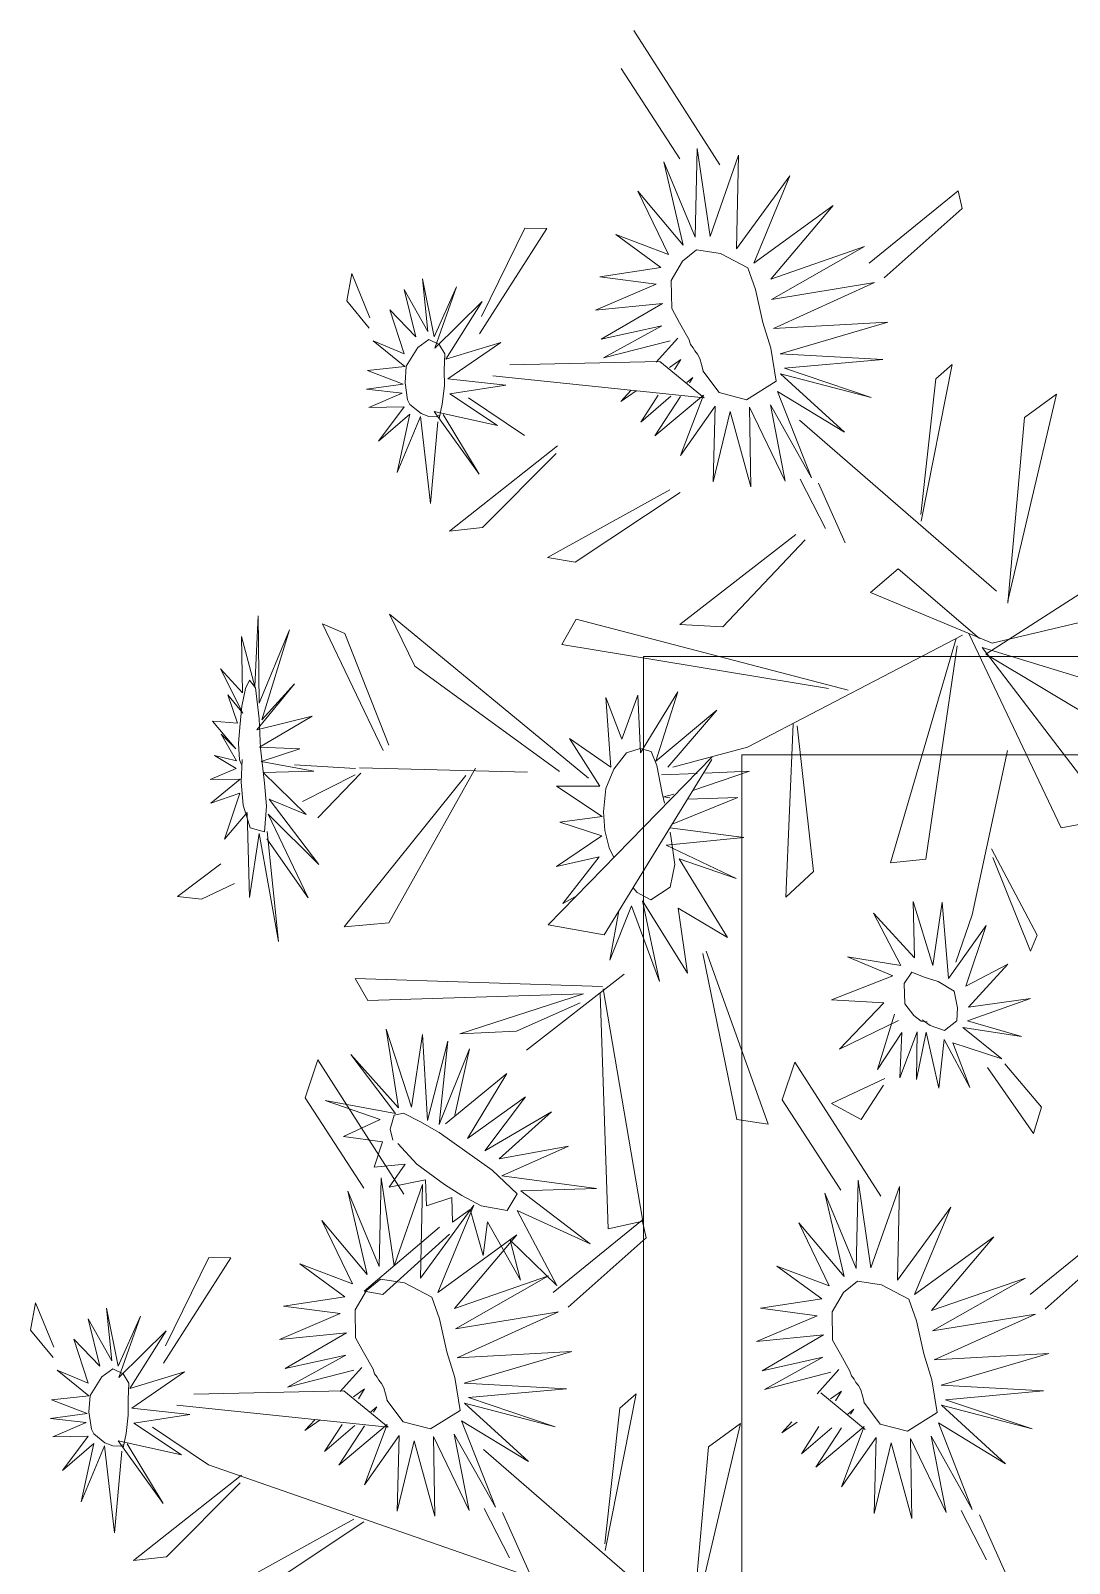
# Model space of a CAD drawing. Header units: inches. Extents: x -422522 to 22891, y -2973 to 414515.
# Drawn here: x 19900.56 to 19929.81, y 4545.96 to 4589.14 of the extents above; entities that cross this region are included whole.
import ezdxf

# ---------------------------------------------------------------- set-up
doc = ezdxf.new("R2010")
doc.units = ezdxf.units.IN
doc.header["$MEASUREMENT"] = 0
doc.layers.add('ARREDAMENTO', color=8, linetype='Continuous', lineweight=13)

msp = doc.modelspace()

# ---------------------------------------------------------------- linework, layer by layer
at = {"layer": 'ARREDAMENTO', "linetype": 'Continuous'}
for p, q in [((19919.97161, 4585.36108, -27.27667), (19917.54483, 4589.14082, -27.27667)), ((19917.19232, 4588.07597, -27.27667), (19918.84574, 4585.52968, -27.27667)), ((19919.33387, 4585.81687, -27.27667), (19919.27598, 4583.3265, -27.27667)), ((19919.69286, 4583.34531, -27.27667), (19919.33387, 4585.81687, -27.27667)), ((19918.3919, 4585.44736, -27.27667), (19918.93394, 4583.09786, -27.27667)), ((19919.27598, 4583.3265, -27.27667), (19918.3919, 4585.44736, -27.27667)), ((19920.49404, 4585.63739, -27.27667), (19919.69286, 4583.34531, -27.27667)), ((19920.43985, 4582.99232, -27.27667), (19920.49404, 4585.63739, -27.27667)), ((19921.93703, 4585.04872, -27.27667), (19920.43985, 4582.99232, -27.27667)), ((19920.92271, 4582.59188, -27.27667), (19921.93703, 4585.04872, -27.27667)), ((19917.66159, 4584.61596, -27.27667), (19918.51913, 4582.8366, -27.27667)), ((19918.93394, 4583.09786, -27.27667), (19917.66159, 4584.61596, -27.27667)), ((19926.68031, 4584.62846, -27.27667), (19924.17782, 4582.58836, -27.27667)), ((19926.79411, 4584.13197, -27.27667), (19926.68031, 4584.62846, -27.27667)), ((19923.15649, 4584.2136, -27.27667), (19920.92271, 4582.59188, -27.27667)), ((19921.40093, 4582.14387, -27.27667), (19923.15649, 4584.2136, -27.27667)), ((19924.5947, 4582.17608, -27.27667), (19926.79411, 4584.13197, -27.27667)), ((19915.09884, 4583.56833, -27.27667), (19913.19565, 4580.59791, -27.27667)), ((19913.25805, 4581.08782, -27.27667), (19914.47867, 4583.58082, -27.27667)), ((19914.47867, 4583.58082, -27.27667), (19915.09884, 4583.56833, -27.27667)), ((19917.03667, 4583.39529, -27.27667), (19918.30495, 4582.46966, -27.27667)), ((19918.51913, 4582.8366, -27.27667), (19917.03667, 4583.39529, -27.27667)), ((19924.04113, 4583.05614, -27.27667), (19921.40093, 4582.14387, -27.27667)), ((19921.42068, 4581.56614, -27.27667), (19924.04113, 4583.05614, -27.27667)), ((19909.4588, 4581.52739, -27.27667), (19909.59966, 4582.29958, -27.27667)), ((19909.59966, 4582.29958, -27.27667), (19910.11477, 4581.05281, -27.27667)), ((19918.30495, 4582.46966, -27.27667), (19916.58486, 4582.20816, -27.27667)), ((19911.59835, 4582.14544, -27.27667), (19911.92264, 4580.51728, -27.27667)), ((19911.74432, 4580.66279, -27.27667), (19911.59835, 4582.14544, -27.27667)), ((19911.92264, 4580.51728, -27.27667), (19912.55554, 4581.92585, -27.27667)), ((19912.55554, 4581.92585, -27.27667), (19911.94143, 4580.1951, -27.27667)), ((19918.17448, 4581.99468, -27.27667), (19916.46531, 4581.2693, -27.27667)), ((19916.58486, 4582.20816, -27.27667), (19918.17448, 4581.99468, -27.27667)), ((19924.32908, 4582.04094, -27.27667), (19921.42068, 4581.56614, -27.27667)), ((19921.47577, 4580.74841, -27.27667), (19924.32908, 4582.04094, -27.27667)), ((19910.09599, 4580.75496, -27.27667), (19909.4588, 4581.52739, -27.27667)), ((19911.07701, 4581.851, -27.27667), (19911.74432, 4580.66279, -27.27667)), ((19911.40965, 4580.51237, -27.27667), (19911.07701, 4581.851, -27.27667)), ((19911.94143, 4580.1951, -27.27667), (19913.27401, 4581.51343, -27.27667)), ((19913.27401, 4581.51343, -27.27667), (19912.24994, 4579.88534, -27.27667)), ((19916.46531, 4581.2693, -27.27667), (19918.35843, 4581.45656, -27.27667)), ((19918.35843, 4581.45656, -27.27667), (19916.62953, 4580.44665, -27.27667)), ((19911.0819, 4580.03376, -27.27667), (19910.6766, 4581.27218, -27.27667)), ((19910.6766, 4581.27218, -27.27667), (19911.40965, 4580.51237, -27.27667)), ((19916.62953, 4580.44665, -27.27667), (19918.3319, 4580.82789, -27.27667)), ((19918.3319, 4580.82789, -27.27667), (19916.69553, 4579.91958, -27.27667)), ((19924.69965, 4580.93118, -27.27667), (19921.47577, 4580.74841, -27.27667)), ((19921.66489, 4580.03551, -27.27667), (19924.69965, 4580.93118, -27.27667)), ((19910.20587, 4580.40407, -27.27667), (19911.0819, 4580.03376, -27.27667)), ((19911.09725, 4579.67642, -27.27667), (19910.20587, 4580.40407, -27.27667)), ((19911.13337, 4579.68923, -27.27667), (19911.46345, 4580.21779, -27.27667)), ((19911.46345, 4580.21779, -27.27667), (19911.77389, 4580.44106, -27.27667)), ((19911.77389, 4580.44106, -27.27667), (19912.06323, 4580.29911, -27.27667)), ((19912.06323, 4580.29911, -27.27667), (19912.21957, 4580.03736, -27.27667)), ((19912.24994, 4579.88534, -27.27667), (19913.79652, 4580.35888, -27.27667)), ((19913.79652, 4580.35888, -27.27667), (19912.31142, 4579.33239, -27.27667)), ((19916.69553, 4579.91958, -27.27667), (19918.56584, 4580.40147, -27.27667)), ((19918.17309, 4579.79795, -27.27667), (19918.78574, 4580.47913, -27.27667)), ((19912.21957, 4580.03736, -27.27667), (19912.20609, 4579.57326, -27.27667)), ((19914.05796, 4579.72841, -27.27667), (19918.27624, 4579.81985, -27.27667)), ((19918.27624, 4579.81985, -27.27667), (19919.52734, 4578.79188, -27.27667)), ((19918.55441, 4579.6547, -27.27667), (19918.86626, 4579.87234, -27.27667)), ((19918.69026, 4579.59671, -27.27667), (19918.86626, 4579.87234, -27.27667)), ((19924.5556, 4579.87579, -27.27667), (19921.66489, 4580.03551, -27.27667)), ((19921.78865, 4579.62746, -27.27667), (19924.5556, 4579.87579, -27.27667)), ((19926.51632, 4579.73149, -27.27667), (19925.63707, 4575.31799, -27.27667)), ((19926.05364, 4579.33184, -27.27667), (19926.51632, 4579.73149, -27.27667)), ((19910.04789, 4579.57009, -27.27667), (19911.09725, 4579.67642, -27.27667)), ((19911.04918, 4579.17975, -27.27667), (19910.04789, 4579.57009, -27.27667)), ((19911.10143, 4579.22356, -27.27667), (19911.13337, 4579.68923, -27.27667)), ((19912.20609, 4579.57326, -27.27667), (19912.20955, 4579.1303, -27.27667)), ((19912.31142, 4579.33239, -27.27667), (19913.9459, 4579.15046, -27.27667)), ((19919.52734, 4578.79188, -27.27667), (19913.57194, 4579.41451, -27.27667)), ((19919.04207, 4579.22526, -27.27667), (19919.20671, 4579.36656, -27.27667)), ((19919.11291, 4579.22283, -27.27667), (19919.20671, 4579.36656, -27.27667)), ((19921.67526, 4579.47049, -27.27667), (19924.22852, 4578.80629, -27.27667)), ((19923.48468, 4577.82558, -27.27667), (19921.67526, 4579.47049, -27.27667)), ((19924.22852, 4578.80629, -27.27667), (19921.78865, 4579.62746, -27.27667)), ((19925.63034, 4575.51286, -27.27667), (19926.05364, 4579.33184, -27.27667)), ((19910.02098, 4579.04017, -27.27667), (19911.04918, 4579.17975, -27.27667)), ((19911.01958, 4578.92345, -27.27667), (19910.02098, 4579.04017, -27.27667)), ((19910.08551, 4578.52731, -27.27667), (19911.01958, 4578.92345, -27.27667)), ((19911.1702, 4578.73595, -27.27667), (19911.10143, 4579.22356, -27.27667)), ((19912.20955, 4579.1303, -27.27667), (19912.15038, 4578.61776, -27.27667)), ((19913.9459, 4579.15046, -27.27667), (19912.36286, 4578.90812, -27.27667)), ((19912.36286, 4578.90812, -27.27667), (19913.70607, 4578.01642, -27.27667)), ((19917.46055, 4579.00564, -27.27667), (19917.18356, 4578.69758, -27.27667)), ((19917.61403, 4578.99818, -27.27667), (19917.18356, 4578.69758, -27.27667)), ((19918.22797, 4578.87243, -27.27667), (19917.7397, 4578.10749, -27.27667)), ((19918.59197, 4578.839, -27.27667), (19917.7397, 4578.10749, -27.27667)), ((19918.13735, 4577.7274, -27.27667), (19919.50453, 4578.87091, -27.27667)), ((19918.85957, 4578.83446, -27.27667), (19918.13735, 4577.7274, -27.27667)), ((19919.50453, 4578.87091, -27.27667), (19918.85833, 4577.17029, -27.27667)), ((19921.59624, 4578.97924, -27.27667), (19923.48468, 4577.82558, -27.27667)), ((19922.54689, 4576.54019, -27.27667), (19921.59624, 4578.97924, -27.27667)), ((19929.45061, 4578.90142, -27.27667), (19928.0785, 4573.07543, -27.27667)), ((19928.54821, 4578.23862, -27.27667), (19929.45061, 4578.90142, -27.27667)), ((19911.07991, 4578.54468, -27.27667), (19910.08551, 4578.52731, -27.27667)), ((19910.35752, 4577.5724, -27.27667), (19911.07991, 4578.54468, -27.27667)), ((19911.24205, 4578.60711, -27.27667), (19911.1702, 4578.73595, -27.27667)), ((19911.55247, 4578.35231, -27.27667), (19911.24205, 4578.60711, -27.27667)), ((19911.91903, 4578.41059, -27.27667), (19913.19421, 4576.64218, -27.27667)), ((19913.70607, 4578.01642, -27.27667), (19911.91903, 4578.41059, -27.27667)), ((19912.15038, 4578.61776, -27.27667), (19912.0643, 4578.21275, -27.27667)), ((19914.47162, 4577.73943, -27.27667), (19912.89204, 4578.79581, -27.27667)), ((19918.85833, 4577.17029, -27.27667), (19919.83821, 4578.56, -27.27667)), ((19919.83821, 4578.56, -27.27667), (19919.77784, 4576.42648, -27.27667)), ((19919.77784, 4576.42648, -27.27667), (19920.25974, 4578.4108, -27.27667)), ((19920.25974, 4578.4108, -27.27667), (19920.8429, 4576.28675, -27.27667)), ((19920.80245, 4578.5337, -27.27667), (19921.80927, 4576.44928, -27.27667)), ((19920.8429, 4576.28675, -27.27667), (19920.80245, 4578.5337, -27.27667)), ((19921.39143, 4578.59959, -27.27667), (19922.54689, 4576.54019, -27.27667)), ((19921.80927, 4576.44928, -27.27667), (19921.39143, 4578.59959, -27.27667)), ((19911.2382, 4578.33789, -27.27667), (19910.35752, 4577.5724, -27.27667)), ((19910.88345, 4576.69199, -27.27667), (19911.2382, 4578.33789, -27.27667)), ((19911.53441, 4578.26621, -27.27667), (19910.88345, 4576.69199, -27.27667)), ((19911.82323, 4575.81877, -27.27667), (19911.53441, 4578.26621, -27.27667)), ((19911.76882, 4578.27443, -27.27667), (19911.55247, 4578.35231, -27.27667)), ((19911.9863, 4578.26142, -27.27667), (19911.76882, 4578.27443, -27.27667)), ((19912.02815, 4578.12025, -27.27667), (19911.82323, 4575.81877, -27.27667)), ((19912.09313, 4578.31956, -27.27667), (19911.9863, 4578.26142, -27.27667)), ((19913.19421, 4576.64218, -27.27667), (19912.17304, 4578.32576, -27.27667)), ((19922.21168, 4578.16472, -27.27667), (19927.76405, 4573.35415, -27.27667)), ((19928.0837, 4573.00847, -27.27667), (19928.54821, 4578.23862, -27.27667)), ((19915.39843, 4577.4408, -27.27667), (19912.35483, 4575.04217, -27.27667)), ((19913.28424, 4575.14124, -27.27667), (19915.35632, 4577.22871, -27.27667)), ((19922.94189, 4575.11563, -27.27667), (19922.23133, 4576.50899, -27.27667)), ((19923.50063, 4574.70764, -27.27667), (19922.7511, 4576.38765, -27.27667)), ((19918.5651, 4576.20434, -27.27667), (19915.11502, 4574.29964, -27.27667)), ((19915.89525, 4574.16487, -27.27667), (19918.84729, 4576.12522, -27.27667)), ((19912.35483, 4575.04217, -27.27667), (19913.28424, 4575.14124, -27.27667)), ((19927.45832, 4571.57885, -27.27667), (19932.71849, 4574.9579, -27.27667)), ((19922.11013, 4574.94338, -27.27667), (19918.84302, 4572.40607, -27.27667)), ((19920.05257, 4572.34501, -27.27667), (19922.37265, 4574.79533, -27.27667)), ((19915.11502, 4574.29964, -27.27667), (19915.89525, 4574.16487, -27.27667)), ((19924.21161, 4573.30765, -27.27667), (19924.99607, 4573.98154, -27.27667)), ((19924.99607, 4573.98154, -27.27667), (19927.28211, 4572.0166, -27.27667)), ((19927.63563, 4571.88232, -27.27667), (19924.21161, 4573.30765, -27.27667)), ((19932.14658, 4572.9464, -27.27667), (19927.63563, 4571.88232, -27.27667)), ((19906.86721, 4570.66376, -27.27667), (19906.96603, 4572.65826, -27.27667)), ((19906.96603, 4572.65826, -27.27667), (19906.99054, 4570.1903, -27.27667)), ((19908.77527, 4572.43354, -27.27667), (19909.40788, 4572.15254, -27.27667)), ((19910.4832, 4568.86075, -27.27667), (19908.77527, 4572.43354, -27.27667)), ((19910.66383, 4572.70455, -27.27667), (19916.2659, 4568.0777, -27.27667)), ((19911.38243, 4571.23689, -27.27667), (19910.66383, 4572.70455, -27.27667)), ((19915.51408, 4571.85144, -27.27667), (19915.91909, 4572.56335, -27.27667)), ((19915.91909, 4572.56335, -27.27667), (19923.57943, 4570.5639, -27.27667)), ((19918.84302, 4572.40607, -27.27667), (19920.05257, 4572.34501, -27.27667)), ((19906.49839, 4572.06931, -27.27667), (19906.86721, 4570.66376, -27.27667)), ((19906.52829, 4570.48805, -27.27667), (19906.49839, 4572.06931, -27.27667)), ((19906.99054, 4570.1903, -27.27667), (19907.84439, 4572.25838, -27.27667)), ((19907.84439, 4572.25838, -27.27667), (19907.06961, 4569.72828, -27.27667)), ((19909.40788, 4572.15254, -27.27667), (19910.64694, 4569.01495, -27.27667)), ((19920.75054, 4568.95662, -27.27667), (19926.806, 4572.11436, -27.27667)), ((19926.62973, 4572.01312, -27.27667), (19924.77683, 4565.69845, -27.27667)), ((19926.97852, 4572.15471, -27.27667), (19929.58721, 4566.67798, -27.27667)), ((19923.03207, 4570.60901, -27.27667), (19915.51408, 4571.85144, -27.27667)), ((19925.77279, 4565.80268, -27.27667), (19926.6537, 4571.81287, -27.27667)), ((19931.02137, 4566.95757, -27.27667), (19927.36063, 4571.75998, -27.27667)), ((19927.36063, 4571.75998, -27.27667), (19932.34812, 4570.24026, -27.27667)), ((19932.18014, 4568.7384, -27.27667), (19927.45832, 4571.57885, -27.27667)), ((19905.90699, 4571.16196, -27.27667), (19906.52829, 4570.48805, -27.27667)), ((19906.53561, 4569.91593, -27.27667), (19905.90699, 4571.16196, -27.27667)), ((19915.45173, 4568.27364, -27.27667), (19911.38243, 4571.23689, -27.27667)), ((19907.98721, 4570.73573, -27.27667), (19906.92479, 4569.44317, -27.27667)), ((19907.06961, 4569.72828, -27.27667), (19907.98721, 4570.73573, -27.27667)), ((19906.11221, 4570.43084, -27.27667), (19906.53561, 4569.91593, -27.27667)), ((19906.38414, 4569.63526, -27.27667), (19906.11221, 4570.43084, -27.27667)), ((19916.7619, 4570.35566, -27.27667), (19917.21178, 4569.18051, -27.27667)), ((19916.89549, 4568.39412, -27.27667), (19916.7619, 4570.35566, -27.27667)), ((19917.21178, 4569.18051, -27.27667), (19917.66017, 4570.41543, -27.27667)), ((19917.66017, 4570.41543, -27.27667), (19917.73659, 4568.79297, -27.27667)), ((19917.73659, 4568.79297, -27.27667), (19918.79059, 4570.51303, -27.27667)), ((19918.79059, 4570.51303, -27.27667), (19918.16921, 4568.55761, -27.27667)), ((19906.92479, 4569.44317, -27.27667), (19908.4909, 4569.82362, -27.27667)), ((19908.4909, 4569.82362, -27.27667), (19906.99969, 4568.95604, -27.27667)), ((19918.16921, 4568.55761, -27.27667), (19919.88216, 4569.99519, -27.27667)), ((19919.88216, 4569.99519, -27.27667), (19918.50347, 4568.39436, -27.27667)), ((19905.68102, 4569.6903, -27.27667), (19906.38414, 4569.63526, -27.27667)), ((19906.33574, 4568.90454, -27.27667), (19905.68102, 4569.6903, -27.27667)), ((19922.03031, 4569.60833, -27.27667), (19921.82323, 4564.72823, -27.27667)), ((19922.60353, 4565.45573, -27.27667), (19922.15146, 4569.55708, -27.27667)), ((19905.92002, 4569.32042, -27.27667), (19906.33574, 4568.90454, -27.27667)), ((19906.35568, 4568.56743, -27.27667), (19905.92002, 4569.32042, -27.27667)), ((19906.99969, 4568.95604, -27.27667), (19908.13546, 4568.90468, -27.27667)), ((19908.13546, 4568.90468, -27.27667), (19907.04998, 4568.54665, -27.27667)), ((19915.73825, 4569.20067, -27.27667), (19916.89549, 4568.39412, -27.27667)), ((19916.58464, 4567.85709, -27.27667), (19915.73825, 4569.20067, -27.27667)), ((19917.34083, 4568.79215, -27.27667), (19917.72082, 4568.91629, -27.27667)), ((19917.72082, 4568.91629, -27.27667), (19918.03057, 4568.83074, -27.27667)), ((19920.75054, 4568.95662, -27.27667), (19918.64419, 4568.38901, -27.27667)), ((19905.73131, 4568.72314, -27.27667), (19906.35568, 4568.56743, -27.27667)), ((19906.34722, 4568.35763, -27.27667), (19905.73131, 4568.72314, -27.27667)), ((19907.04998, 4568.54665, -27.27667), (19908.53654, 4568.27851, -27.27667)), ((19915.13233, 4563.95134, -27.27667), (19919.7532, 4568.68326, -27.27667)), ((19919.74252, 4568.60649, -27.27667), (19916.71343, 4563.66746, -27.27667)), ((19916.98652, 4568.3364, -27.27667), (19917.34083, 4568.79215, -27.27667)), ((19918.03057, 4568.83074, -27.27667), (19918.19684, 4568.4403, -27.27667)), ((19927.07431, 4564.23286, -27.27667), (19928.07104, 4568.85753, -27.27667)), ((19905.61677, 4568.04705, -27.27667), (19906.34722, 4568.35763, -27.27667)), ((19906.45705, 4568.05743, -27.27667), (19905.61677, 4568.04705, -27.27667)), ((19905.63138, 4567.38085, -27.27667), (19906.45705, 4568.05743, -27.27667)), ((19908.53654, 4568.27851, -27.27667), (19907.11106, 4568.23766, -27.27667)), ((19907.11106, 4568.23766, -27.27667), (19908.31596, 4567.05631, -27.27667)), ((19909.71072, 4568.35625, -27.27667), (19907.98753, 4568.45832, -27.27667)), ((19909.69978, 4568.1735, -27.27667), (19908.2183, 4567.42529, -27.27667)), ((19908.64715, 4566.96677, -27.27667), (19909.85468, 4568.22592, -27.27667)), ((19912.81401, 4568.15237, -27.27667), (19909.38772, 4563.89162, -27.27667)), ((19909.81834, 4568.37132, -27.27667), (19914.54705, 4568.24632, -27.27667)), ((19910.64255, 4564.0024, -27.27667), (19913.09054, 4568.3624, -27.27667)), ((19916.75673, 4567.79075, -27.27667), (19916.98652, 4568.3364, -27.27667)), ((19918.19684, 4568.4403, -27.27667), (19918.34436, 4567.65495, -27.27667)), ((19919.32598, 4568.21283, -27.27667), (19918.32289, 4568.17125, -27.27667)), ((19919.20818, 4567.7353, -27.27667), (19920.80732, 4568.27427, -27.27667)), ((19919.54504, 4568.22194, -27.27667), (19920.80732, 4568.27427, -27.27667)), ((19906.4448, 4567.6581, -27.27667), (19905.63138, 4567.38085, -27.27667)), ((19906.01322, 4566.36477, -27.27667), (19906.4448, 4567.6581, -27.27667)), ((19915.37276, 4567.85269, -27.27667), (19916.58464, 4567.85709, -27.27667)), ((19916.6572, 4567.00124, -27.27667), (19915.37276, 4567.85269, -27.27667)), ((19916.69636, 4567.13374, -27.27667), (19916.75673, 4567.79075, -27.27667)), ((19918.41448, 4567.37345, -27.27667), (19918.34436, 4567.65495, -27.27667)), ((19918.67547, 4567.63152, -27.27667), (19918.39605, 4567.55971, -27.27667)), ((19907.28006, 4567.49382, -27.27667), (19908.67283, 4565.64483, -27.27667)), ((19908.31596, 4567.05631, -27.27667), (19907.28006, 4567.49382, -27.27667)), ((19918.39605, 4567.55971, -27.27667), (19918.55619, 4567.52784, -27.27667)), ((19918.6282, 4566.78959, -27.27667), (19920.47489, 4567.53648, -27.27667)), ((19919.05645, 4567.48793, -27.27667), (19920.47489, 4567.53648, -27.27667)), ((19906.65418, 4567.11167, -27.27667), (19906.01322, 4566.36477, -27.27667)), ((19906.72242, 4564.7167, -27.27667), (19906.65418, 4567.11167, -27.27667)), ((19907.24552, 4567.06288, -27.27667), (19908.37423, 4564.71043, -27.27667)), ((19908.67283, 4565.64483, -27.27667), (19907.24552, 4567.06288, -27.27667)), ((19915.46339, 4566.84386, -27.27667), (19916.6572, 4567.00124, -27.27667)), ((19916.64987, 4566.45788, -27.27667), (19915.46339, 4566.84386, -27.27667)), ((19916.73098, 4566.60859, -27.27667), (19916.69636, 4567.13374, -27.27667)), ((19929.58721, 4566.67798, -27.27667), (19931.02137, 4566.95757, -27.27667)), ((19906.99032, 4566.52522, -27.27667), (19906.72242, 4564.7167, -27.27667)), ((19907.54228, 4563.47565, -27.27667), (19906.99032, 4566.52522, -27.27667)), ((19908.37423, 4564.71043, -27.27667), (19907.21276, 4566.36821, -27.27667)), ((19907.22085, 4566.58295, -27.27667), (19907.54228, 4563.47565, -27.27667)), ((19915.36842, 4565.59661, -27.27667), (19916.64987, 4566.45788, -27.27667)), ((19916.8558, 4566.11532, -27.27667), (19916.73098, 4566.60859, -27.27667)), ((19920.64278, 4566.4091, -27.27667), (19918.45803, 4566.18976, -27.27667)), ((19918.5642, 4566.68524, -27.27667), (19920.64278, 4566.4091, -27.27667)), ((19918.57145, 4566.56181, -27.27667), (19918.59755, 4566.38485, -27.27667)), ((19918.59755, 4566.38485, -27.27667), (19918.7039, 4565.65121, -27.27667)), ((19916.97998, 4565.84339, -27.27667), (19916.8558, 4566.11532, -27.27667)), ((19918.45803, 4566.18976, -27.27667), (19920.42912, 4565.25717, -27.27667)), ((19927.6249, 4566.08786, -27.27667), (19928.90922, 4563.66111, -27.27667)), ((19905.91182, 4565.66324, -27.27667), (19904.69437, 4564.74694, -27.27667)), ((19916.57182, 4565.86918, -27.27667), (19915.36842, 4565.59661, -27.27667)), ((19915.54854, 4564.54991, -27.27667), (19916.57182, 4565.86918, -27.27667)), ((19918.7039, 4565.65121, -27.27667), (19918.57439, 4565.00866, -27.27667)), ((19918.82803, 4565.80526, -27.27667), (19920.1808, 4563.59459, -27.27667)), ((19920.42912, 4565.25717, -27.27667), (19918.82803, 4565.80526, -27.27667)), ((19921.82323, 4564.72823, -27.27667), (19922.60353, 4565.45573, -27.27667)), ((19924.77683, 4565.69845, -27.27667), (19925.77279, 4565.80268, -27.27667)), ((19928.71846, 4563.20842, -27.27667), (19927.66028, 4565.848, -27.27667)), ((19905.36962, 4564.67125, -27.27667), (19906.2975, 4565.11376, -27.27667)), ((19904.69437, 4564.74694, -27.27667), (19905.36962, 4564.67125, -27.27667)), ((19915.92123, 4564.7592, -27.27667), (19915.54854, 4564.54991, -27.27667)), ((19917.52441, 4564.98976, -27.27667), (19917.63954, 4564.86146, -27.27667)), ((19918.02684, 4564.65246, -27.27667), (19917.63954, 4564.86146, -27.27667)), ((19917.79362, 4564.62942, -27.27667), (19918.26687, 4562.35562, -27.27667)), ((19919.05877, 4562.59131, -27.27667), (19917.79362, 4564.62942, -27.27667)), ((19918.57439, 4565.00866, -27.27667), (19918.02684, 4564.65246, -27.27667)), ((19925.41356, 4564.60934, -27.27667), (19925.45346, 4563.01579, -27.27667)), ((19925.97175, 4562.80667, -27.27667), (19925.41356, 4564.60934, -27.27667)), ((19926.23537, 4564.58552, -27.27667), (19925.97175, 4562.80667, -27.27667)), ((19926.41042, 4562.43658, -27.27667), (19926.23537, 4564.58552, -27.27667)), ((19917.48355, 4564.48086, -27.27667), (19916.87216, 4562.95447, -27.27667)), ((19917.1268, 4564.34148, -27.27667), (19916.87216, 4562.95447, -27.27667)), ((19918.26687, 4562.35562, -27.27667), (19917.48355, 4564.48086, -27.27667)), ((19918.79339, 4564.41818, -27.27667), (19919.05877, 4562.59131, -27.27667)), ((19920.1808, 4563.59459, -27.27667), (19918.79339, 4564.41818, -27.27667)), ((19924.29279, 4564.2798, -27.27667), (19925.06831, 4562.80405, -27.27667)), ((19925.45346, 4563.01579, -27.27667), (19924.29279, 4564.2798, -27.27667)), ((19927.07431, 4564.23286, -27.27667), (19926.61737, 4562.89725, -27.27667)), ((19909.38772, 4563.89162, -27.27667), (19910.64255, 4564.0024, -27.27667)), ((19916.71343, 4563.66746, -27.27667), (19915.13233, 4563.95134, -27.27667)), ((19927.47458, 4563.92711, -27.27667), (19926.41042, 4562.43658, -27.27667)), ((19926.89593, 4562.2182, -27.27667), (19927.47458, 4563.92711, -27.27667)), ((19928.90922, 4563.66111, -27.27667), (19928.71846, 4563.20842, -27.27667)), ((19919.48657, 4563.13898, -27.27667), (19920.44334, 4558.46374, -27.27667)), ((19921.3322, 4558.33059, -27.27667), (19919.58175, 4563.20701, -27.27667)), ((19923.56035, 4563.04407, -27.27667), (19924.8396, 4562.51683, -27.27667)), ((19925.06831, 4562.80405, -27.27667), (19923.56035, 4563.04407, -27.27667)), ((19909.7011, 4562.44053, -27.27667), (19910.05038, 4561.8209, -27.27667)), ((19916.66342, 4562.21265, -27.27667), (19909.7011, 4562.44053, -27.27667)), ((19914.5269, 4560.41657, -27.27667), (19917.27269, 4562.55631, -27.27667)), ((19924.8396, 4562.51683, -27.27667), (19923.11846, 4561.8376, -27.27667)), ((19928.07755, 4562.84205, -27.27667), (19926.89593, 4562.2182, -27.27667)), ((19926.97494, 4561.63154, -27.27667), (19928.07755, 4562.84205, -27.27667)), ((19910.05038, 4561.8209, -27.27667), (19916.12695, 4562.00933, -27.27667)), ((19916.12695, 4562.00933, -27.27667), (19912.64213, 4560.87673, -27.27667)), ((19916.82525, 4555.38054, -27.27667), (19916.59479, 4562.01866, -27.27667)), ((19916.68529, 4562.14702, -27.27667), (19917.80409, 4555.59798, -27.27667)), ((19914.24263, 4560.95367, -27.27667), (19916.03807, 4561.75321, -27.27667)), ((19923.11846, 4561.8376, -27.27667), (19924.58895, 4561.75628, -27.27667)), ((19924.58895, 4561.75628, -27.27667), (19923.34346, 4560.44707, -27.27667)), ((19926.94629, 4561.24526, -27.27667), (19928.72151, 4561.87476, -27.27667)), ((19928.72151, 4561.87476, -27.27667), (19926.97494, 4561.63154, -27.27667)), ((19923.34346, 4560.44707, -27.27667), (19925.00481, 4561.24964, -27.27667)), ((19924.89051, 4561.42935, -27.27667), (19924.40852, 4559.87616, -27.27667)), ((19928.46155, 4560.80366, -27.27667), (19926.94629, 4561.24526, -27.27667)), ((19910.57222, 4561.01177, -27.27667), (19911.28676, 4558.81636, -27.27667)), ((19910.91751, 4558.79268, -27.27667), (19910.57222, 4561.01177, -27.27667)), ((19911.28676, 4558.81636, -27.27667), (19911.59815, 4560.86228, -27.27667)), ((19911.59815, 4560.86228, -27.27667), (19911.73095, 4558.43248, -27.27667)), ((19912.64213, 4560.87673, -27.27667), (19914.24263, 4560.95367, -27.27667)), ((19924.40852, 4559.87616, -27.27667), (19925.09781, 4560.91324, -27.27667)), ((19925.03797, 4559.63531, -27.27667), (19925.52308, 4560.93271, -27.27667)), ((19925.09781, 4560.91324, -27.27667), (19925.03797, 4559.63531, -27.27667)), ((19925.52308, 4560.93271, -27.27667), (19925.50998, 4559.59108, -27.27667)), ((19925.50998, 4559.59108, -27.27667), (19925.78297, 4560.92604, -27.27667)), ((19925.78297, 4560.92604, -27.27667), (19926.13999, 4559.34355, -27.27667)), ((19926.13999, 4559.34355, -27.27667), (19926.28454, 4560.71563, -27.27667)), ((19926.28454, 4560.71563, -27.27667), (19927.00805, 4559.37049, -27.27667)), ((19926.81012, 4561.05951, -27.27667), (19928.46155, 4560.80366, -27.27667)), ((19927.90788, 4560.17459, -27.27667), (19926.81012, 4561.05951, -27.27667)), ((19909.57627, 4560.29705, -27.27667), (19910.91751, 4558.79268, -27.27667)), ((19910.83726, 4558.63207, -27.27667), (19909.57627, 4560.29705, -27.27667)), ((19911.73095, 4558.43248, -27.27667), (19912.31163, 4560.67364, -27.27667)), ((19912.31163, 4560.67364, -27.27667), (19912.06099, 4558.32366, -27.27667)), ((19912.06099, 4558.32366, -27.27667), (19912.91636, 4560.45163, -27.27667)), ((19912.91636, 4560.45163, -27.27667), (19912.5044, 4558.58713, -27.27667)), ((19926.53462, 4560.62049, -27.27667), (19927.90788, 4560.17459, -27.27667)), ((19927.00805, 4559.37049, -27.27667), (19926.53462, 4560.62049, -27.27667)), ((19908.64371, 4560.1418, -27.27667), (19908.2912, 4559.07696, -27.27667)), ((19911.07048, 4556.36206, -27.27667), (19908.64371, 4560.1418, -27.27667)), ((19922.07848, 4560.08278, -27.27667), (19921.72597, 4559.01794, -27.27667)), ((19924.50526, 4556.30304, -27.27667), (19922.07848, 4560.08278, -27.27667)), ((19927.5087, 4559.92808, -27.27667), (19928.80759, 4558.06842, -27.27667)), ((19929.02594, 4558.81289, -27.27667), (19927.99414, 4560.0331, -27.27667)), ((19912.23889, 4558.34242, -27.27667), (19913.97219, 4559.75671, -27.27667)), ((19913.97219, 4559.75671, -27.27667), (19912.86438, 4557.9328, -27.27667)), ((19924.62062, 4559.62318, -27.27667), (19923.11105, 4558.91324, -27.27667)), ((19923.94897, 4558.46621, -27.27667), (19924.57694, 4559.43122, -27.27667)), ((19908.2912, 4559.07696, -27.27667), (19909.94461, 4556.53067, -27.27667)), ((19908.85428, 4559.00116, -27.27667), (19910.83726, 4558.63207, -27.27667)), ((19910.39881, 4558.46364, -27.27667), (19908.85428, 4559.00116, -27.27667)), ((19912.86438, 4557.9328, -27.27667), (19914.49931, 4559.10042, -27.27667)), ((19914.49931, 4559.10042, -27.27667), (19913.34928, 4557.582, -27.27667)), ((19921.72597, 4559.01794, -27.27667), (19923.37939, 4556.47164, -27.27667)), ((19910.67931, 4558.1966, -27.27667), (19910.79727, 4558.58912, -27.27667)), ((19910.79727, 4558.58912, -27.27667), (19911.05894, 4558.64431, -27.27667)), ((19911.05894, 4558.64431, -27.27667), (19911.52228, 4558.41133, -27.27667)), ((19913.34928, 4557.582, -27.27667), (19915.23089, 4558.67915, -27.27667)), ((19915.23089, 4558.67915, -27.27667), (19913.7562, 4557.35961, -27.27667)), ((19923.11105, 4558.91324, -27.27667), (19923.94897, 4558.46621, -27.27667)), ((19928.80759, 4558.06842, -27.27667), (19929.02594, 4558.81289, -27.27667)), ((19909.37212, 4557.98562, -27.27667), (19910.39881, 4558.46364, -27.27667)), ((19910.75921, 4557.88403, -27.27667), (19910.67931, 4558.1966, -27.27667)), ((19911.52228, 4558.41133, -27.27667), (19912.0598, 4558.09946, -27.27667)), ((19920.44334, 4558.46374, -27.27667), (19921.3322, 4558.33059, -27.27667)), ((19910.47216, 4557.83693, -27.27667), (19909.37212, 4557.98562, -27.27667)), ((19910.23697, 4557.1215, -27.27667), (19910.47216, 4557.83693, -27.27667)), ((19911.43654, 4557.20455, -27.27667), (19910.90292, 4557.78569, -27.27667)), ((19912.0598, 4558.09946, -27.27667), (19912.77982, 4557.58768, -27.27667)), ((19913.7562, 4557.35961, -27.27667), (19915.70765, 4557.71519, -27.27667)), ((19915.70765, 4557.71519, -27.27667), (19913.83067, 4556.87736, -27.27667)), ((19912.77982, 4557.58768, -27.27667), (19913.55823, 4557.04049, -27.27667)), ((19911.10881, 4557.20405, -27.27667), (19910.23697, 4557.1215, -27.27667)), ((19910.43274, 4556.81786, -27.27667), (19910.37485, 4554.32748, -27.27667)), ((19910.79174, 4554.34629, -27.27667), (19910.43274, 4556.81786, -27.27667)), ((19910.65766, 4556.56148, -27.27667), (19911.10881, 4557.20405, -27.27667)), ((19912.21035, 4556.63713, -27.27667), (19911.43654, 4557.20455, -27.27667)), ((19913.55823, 4557.04049, -27.27667), (19914.25986, 4556.36786, -27.27667)), ((19913.83067, 4556.87736, -27.27667), (19916.49913, 4556.52169, -27.27667)), ((19909.49077, 4556.44834, -27.27667), (19910.03281, 4554.09884, -27.27667)), ((19910.37485, 4554.32748, -27.27667), (19909.49077, 4556.44834, -27.27667)), ((19911.67474, 4556.76493, -27.27667), (19910.65766, 4556.56148, -27.27667)), ((19911.59291, 4556.63838, -27.27667), (19910.79174, 4554.34629, -27.27667)), ((19911.53873, 4553.99331, -27.27667), (19911.59291, 4556.63838, -27.27667)), ((19911.70659, 4556.03538, -27.27667), (19911.67474, 4556.76493, -27.27667)), ((19912.69834, 4556.32646, -27.27667), (19912.21035, 4556.63713, -27.27667)), ((19916.49913, 4556.52169, -27.27667), (19914.36472, 4556.45078, -27.27667)), ((19914.36472, 4556.45078, -27.27667), (19916.31692, 4554.96382, -27.27667)), ((19922.92555, 4556.38932, -27.27667), (19923.46759, 4554.03982, -27.27667)), ((19923.80963, 4554.26846, -27.27667), (19922.92555, 4556.38932, -27.27667)), ((19923.86752, 4556.75883, -27.27667), (19923.80963, 4554.26846, -27.27667)), ((19924.22651, 4554.28727, -27.27667), (19923.86752, 4556.75883, -27.27667)), ((19925.02769, 4556.57936, -27.27667), (19924.22651, 4554.28727, -27.27667)), ((19924.9735, 4553.93428, -27.27667), (19925.02769, 4556.57936, -27.27667)), ((19913.0359, 4556.04971, -27.27667), (19911.53873, 4553.99331, -27.27667)), ((19912.42476, 4556.26535, -27.27667), (19911.70659, 4556.03538, -27.27667)), ((19912.02159, 4553.59287, -27.27667), (19913.0359, 4556.04971, -27.27667)), ((19912.44129, 4555.5745, -27.27667), (19912.42476, 4556.26535, -27.27667)), ((19913.24658, 4556.03535, -27.27667), (19912.69834, 4556.32646, -27.27667)), ((19913.98048, 4555.9031, -27.27667), (19913.24658, 4556.03535, -27.27667)), ((19914.25986, 4556.36786, -27.27667), (19913.98048, 4555.9031, -27.27667)), ((19926.47068, 4555.99069, -27.27667), (19924.9735, 4553.93428, -27.27667)), ((19925.45636, 4553.53384, -27.27667), (19926.47068, 4555.99069, -27.27667)), ((19908.76046, 4555.61695, -27.27667), (19909.618, 4553.83759, -27.27667)), ((19910.03281, 4554.09884, -27.27667), (19908.76046, 4555.61695, -27.27667)), ((19912.9396, 4555.92688, -27.27667), (19912.44129, 4555.5745, -27.27667)), ((19913.29994, 4554.63021, -27.27667), (19912.9396, 4555.92688, -27.27667)), ((19913.42412, 4555.58101, -27.27667), (19913.29994, 4554.63021, -27.27667)), ((19914.35542, 4553.94022, -27.27667), (19913.42412, 4555.58101, -27.27667)), ((19914.26518, 4555.90026, -27.27667), (19915.37514, 4553.79025, -27.27667)), ((19916.31692, 4554.96382, -27.27667), (19914.26518, 4555.90026, -27.27667)), ((19917.77918, 4555.62944, -27.27667), (19915.27669, 4553.58934, -27.27667)), ((19917.80409, 4555.59798, -27.27667), (19916.82525, 4555.38054, -27.27667)), ((19917.89299, 4555.13296, -27.27667), (19917.77918, 4555.62944, -27.27667)), ((19922.19524, 4555.55792, -27.27667), (19923.05278, 4553.77857, -27.27667)), ((19923.46759, 4554.03982, -27.27667), (19922.19524, 4555.55792, -27.27667)), ((19931.21396, 4555.57042, -27.27667), (19928.71147, 4553.53032, -27.27667)), ((19912.06848, 4555.436, -27.27667), (19909.94962, 4553.62786, -27.27667)), ((19910.47566, 4553.53393, -27.27667), (19912.35179, 4555.23562, -27.27667)), ((19914.25536, 4555.21458, -27.27667), (19912.02159, 4553.59287, -27.27667)), ((19912.4998, 4553.14485, -27.27667), (19914.25536, 4555.21458, -27.27667)), ((19915.69357, 4553.17706, -27.27667), (19917.89299, 4555.13296, -27.27667)), ((19927.69014, 4555.15556, -27.27667), (19925.45636, 4553.53384, -27.27667)), ((19925.93458, 4553.08583, -27.27667), (19927.69014, 4555.15556, -27.27667)), ((19914.06418, 4555.06294, -27.27667), (19914.35542, 4553.94022, -27.27667)), ((19915.37514, 4553.79025, -27.27667), (19914.06418, 4555.06294, -27.27667)), ((19929.12835, 4553.11804, -27.27667), (19931.32776, 4555.07393, -27.27667)), ((19906.19771, 4554.56931, -27.27667), (19904.29453, 4551.5989, -27.27667)), ((19904.35693, 4552.08881, -27.27667), (19905.57754, 4554.58181, -27.27667)), ((19905.57754, 4554.58181, -27.27667), (19906.19771, 4554.56931, -27.27667)), ((19908.13555, 4554.39628, -27.27667), (19909.40382, 4553.47065, -27.27667)), ((19909.618, 4553.83759, -27.27667), (19908.13555, 4554.39628, -27.27667)), ((19921.57032, 4554.33725, -27.27667), (19922.8386, 4553.41162, -27.27667)), ((19923.05278, 4553.77857, -27.27667), (19921.57032, 4554.33725, -27.27667)), ((19915.14, 4554.05713, -27.27667), (19912.4998, 4553.14485, -27.27667)), ((19912.51955, 4552.56712, -27.27667), (19915.14, 4554.05713, -27.27667)), ((19928.57478, 4553.99811, -27.27667), (19925.93458, 4553.08583, -27.27667)), ((19925.95433, 4552.5081, -27.27667), (19928.57478, 4553.99811, -27.27667)), ((19909.40382, 4553.47065, -27.27667), (19907.68373, 4553.20915, -27.27667)), ((19909.94962, 4553.62786, -27.27667), (19910.47566, 4553.53393, -27.27667)), ((19922.8386, 4553.41162, -27.27667), (19921.11851, 4553.15012, -27.27667)), ((19900.55768, 4552.52837, -27.27667), (19900.69854, 4553.30056, -27.27667)), ((19900.69854, 4553.30056, -27.27667), (19901.21365, 4552.05379, -27.27667)), ((19902.69723, 4553.14642, -27.27667), (19903.02151, 4551.51826, -27.27667)), ((19902.84319, 4551.66377, -27.27667), (19902.69723, 4553.14642, -27.27667)), ((19903.02151, 4551.51826, -27.27667), (19903.65442, 4552.92683, -27.27667)), ((19903.65442, 4552.92683, -27.27667), (19903.0403, 4551.19608, -27.27667)), ((19909.27336, 4552.99566, -27.27667), (19907.56418, 4552.27028, -27.27667)), ((19907.68373, 4553.20915, -27.27667), (19909.27336, 4552.99566, -27.27667)), ((19915.42795, 4553.04192, -27.27667), (19912.51955, 4552.56712, -27.27667)), ((19912.57464, 4551.7494, -27.27667), (19915.42795, 4553.04192, -27.27667)), ((19922.70813, 4552.93664, -27.27667), (19920.99896, 4552.21126, -27.27667)), ((19921.11851, 4553.15012, -27.27667), (19922.70813, 4552.93664, -27.27667)), ((19928.86273, 4552.9829, -27.27667), (19925.95433, 4552.5081, -27.27667)), ((19926.00942, 4551.69037, -27.27667), (19928.86273, 4552.9829, -27.27667)), ((19901.19487, 4551.75594, -27.27667), (19900.55768, 4552.52837, -27.27667)), ((19902.17588, 4552.85198, -27.27667), (19902.84319, 4551.66377, -27.27667)), ((19902.50852, 4551.51336, -27.27667), (19902.17588, 4552.85198, -27.27667)), ((19903.0403, 4551.19608, -27.27667), (19904.37289, 4552.51441, -27.27667)), ((19904.37289, 4552.51441, -27.27667), (19903.34882, 4550.88632, -27.27667)), ((19901.77547, 4552.27317, -27.27667), (19902.50852, 4551.51336, -27.27667)), ((19902.18077, 4551.03474, -27.27667), (19901.77547, 4552.27317, -27.27667)), ((19907.56418, 4552.27028, -27.27667), (19909.4573, 4552.45754, -27.27667)), ((19909.4573, 4552.45754, -27.27667), (19907.72841, 4551.44763, -27.27667)), ((19920.99896, 4552.21126, -27.27667), (19922.89208, 4552.39852, -27.27667)), ((19922.89208, 4552.39852, -27.27667), (19921.16318, 4551.38861, -27.27667)), ((19907.72841, 4551.44763, -27.27667), (19909.43078, 4551.82887, -27.27667)), ((19909.43078, 4551.82887, -27.27667), (19907.7944, 4550.92056, -27.27667)), ((19915.79853, 4551.93216, -27.27667), (19912.57464, 4551.7494, -27.27667)), ((19912.76376, 4551.03649, -27.27667), (19915.79853, 4551.93216, -27.27667)), ((19921.16318, 4551.38861, -27.27667), (19922.86555, 4551.76985, -27.27667)), ((19922.86555, 4551.76985, -27.27667), (19921.22918, 4550.86154, -27.27667)), ((19929.2333, 4551.87314, -27.27667), (19926.00942, 4551.69037, -27.27667)), ((19926.19854, 4550.97747, -27.27667), (19929.2333, 4551.87314, -27.27667)), ((19901.30475, 4551.40506, -27.27667), (19902.18077, 4551.03474, -27.27667)), ((19902.19612, 4550.67741, -27.27667), (19901.30475, 4551.40506, -27.27667)), ((19902.23224, 4550.69022, -27.27667), (19902.56232, 4551.21877, -27.27667)), ((19902.56232, 4551.21877, -27.27667), (19902.87277, 4551.44204, -27.27667)), ((19902.87277, 4551.44204, -27.27667), (19903.1621, 4551.3001, -27.27667)), ((19903.1621, 4551.3001, -27.27667), (19903.31844, 4551.03835, -27.27667)), ((19903.34882, 4550.88632, -27.27667), (19904.89539, 4551.35987, -27.27667)), ((19904.89539, 4551.35987, -27.27667), (19903.41029, 4550.33337, -27.27667)), ((19907.7944, 4550.92056, -27.27667), (19909.66471, 4551.40245, -27.27667)), ((19909.27196, 4550.79893, -27.27667), (19909.88461, 4551.48011, -27.27667)), ((19921.22918, 4550.86154, -27.27667), (19923.09949, 4551.34343, -27.27667)), ((19922.70674, 4550.73991, -27.27667), (19923.31939, 4551.42109, -27.27667)), ((19903.31844, 4551.03835, -27.27667), (19903.30496, 4550.57424, -27.27667)), ((19905.15683, 4550.72939, -27.27667), (19909.37512, 4550.82083, -27.27667)), ((19909.37512, 4550.82083, -27.27667), (19910.62622, 4549.79286, -27.27667)), ((19909.65328, 4550.65569, -27.27667), (19909.96513, 4550.87332, -27.27667)), ((19909.78913, 4550.5977, -27.27667), (19909.96513, 4550.87332, -27.27667)), ((19915.65448, 4550.87677, -27.27667), (19912.76376, 4551.03649, -27.27667)), ((19912.88752, 4550.62844, -27.27667), (19915.65448, 4550.87677, -27.27667)), ((19923.08806, 4550.59666, -27.27667), (19923.39991, 4550.8143, -27.27667)), ((19923.22391, 4550.53868, -27.27667), (19923.39991, 4550.8143, -27.27667)), ((19929.08925, 4550.81775, -27.27667), (19926.19854, 4550.97747, -27.27667)), ((19926.3223, 4550.56942, -27.27667), (19929.08925, 4550.81775, -27.27667)), ((19901.14676, 4550.57108, -27.27667), (19902.19612, 4550.67741, -27.27667)), ((19902.14805, 4550.18074, -27.27667), (19901.14676, 4550.57108, -27.27667)), ((19902.2003, 4550.22454, -27.27667), (19902.23224, 4550.69022, -27.27667)), ((19903.30496, 4550.57424, -27.27667), (19903.30842, 4550.13129, -27.27667)), ((19910.62622, 4549.79286, -27.27667), (19904.67082, 4550.4155, -27.27667)), ((19910.14094, 4550.22624, -27.27667), (19910.30558, 4550.36755, -27.27667)), ((19910.21179, 4550.22382, -27.27667), (19910.30558, 4550.36755, -27.27667)), ((19912.77414, 4550.47147, -27.27667), (19915.32739, 4549.80727, -27.27667)), ((19914.58355, 4548.82656, -27.27667), (19912.77414, 4550.47147, -27.27667)), ((19915.32739, 4549.80727, -27.27667), (19912.88752, 4550.62844, -27.27667)), ((19917.6152, 4550.73248, -27.27667), (19916.73594, 4546.31898, -27.27667)), ((19917.15252, 4550.33282, -27.27667), (19917.6152, 4550.73248, -27.27667)), ((19922.80989, 4550.76181, -27.27667), (19924.06099, 4549.73384, -27.27667)), ((19926.20891, 4550.41245, -27.27667), (19928.76217, 4549.74825, -27.27667)), ((19928.01833, 4548.76754, -27.27667), (19926.20891, 4550.41245, -27.27667)), ((19928.76217, 4549.74825, -27.27667), (19926.3223, 4550.56942, -27.27667)), ((19901.11985, 4550.04116, -27.27667), (19902.14805, 4550.18074, -27.27667)), ((19902.11845, 4549.92444, -27.27667), (19901.11985, 4550.04116, -27.27667)), ((19901.18438, 4549.52829, -27.27667), (19902.11845, 4549.92444, -27.27667)), ((19902.26908, 4549.73694, -27.27667), (19902.2003, 4550.22454, -27.27667)), ((19903.30842, 4550.13129, -27.27667), (19903.24926, 4549.61874, -27.27667)), ((19903.41029, 4550.33337, -27.27667), (19905.04478, 4550.15145, -27.27667)), ((19905.04478, 4550.15145, -27.27667), (19903.46174, 4549.9091, -27.27667)), ((19903.46174, 4549.9091, -27.27667), (19904.80494, 4549.01741, -27.27667)), ((19908.55942, 4550.00663, -27.27667), (19908.28243, 4549.69857, -27.27667)), ((19908.7129, 4549.99917, -27.27667), (19908.28243, 4549.69857, -27.27667)), ((19912.69511, 4549.98023, -27.27667), (19914.58355, 4548.82656, -27.27667)), ((19913.64577, 4547.54117, -27.27667), (19912.69511, 4549.98023, -27.27667)), ((19916.72921, 4546.51384, -27.27667), (19917.15252, 4550.33282, -27.27667)), ((19920.54949, 4549.9024, -27.27667), (19919.17738, 4544.07642, -27.27667)), ((19919.64708, 4549.23961, -27.27667), (19920.54949, 4549.9024, -27.27667)), ((19921.9942, 4549.94761, -27.27667), (19921.71721, 4549.63955, -27.27667)), ((19922.14768, 4549.94014, -27.27667), (19921.71721, 4549.63955, -27.27667)), ((19923.57572, 4550.16722, -27.27667), (19923.74036, 4550.30852, -27.27667)), ((19923.64656, 4550.16479, -27.27667), (19923.74036, 4550.30852, -27.27667)), ((19926.12989, 4549.92121, -27.27667), (19928.01833, 4548.76754, -27.27667)), ((19927.08054, 4547.48215, -27.27667), (19926.12989, 4549.92121, -27.27667)), ((19902.17878, 4549.54566, -27.27667), (19901.18438, 4549.52829, -27.27667)), ((19901.45639, 4548.57338, -27.27667), (19902.17878, 4549.54566, -27.27667)), ((19902.34093, 4549.6081, -27.27667), (19902.26908, 4549.73694, -27.27667)), ((19902.65134, 4549.3533, -27.27667), (19902.34093, 4549.6081, -27.27667)), ((19903.24926, 4549.61874, -27.27667), (19903.16317, 4549.21374, -27.27667)), ((19905.5705, 4548.74042, -27.27667), (19903.99091, 4549.79679, -27.27667)), ((19909.32685, 4549.87341, -27.27667), (19908.83857, 4549.10847, -27.27667)), ((19909.69084, 4549.83998, -27.27667), (19908.83857, 4549.10847, -27.27667)), ((19909.23622, 4548.72839, -27.27667), (19910.60341, 4549.8719, -27.27667)), ((19909.95845, 4549.83544, -27.27667), (19909.23622, 4548.72839, -27.27667)), ((19910.60341, 4549.8719, -27.27667), (19909.95721, 4548.17128, -27.27667)), ((19909.95721, 4548.17128, -27.27667), (19910.93708, 4549.56099, -27.27667)), ((19910.93708, 4549.56099, -27.27667), (19910.87671, 4547.42746, -27.27667)), ((19911.90133, 4549.53469, -27.27667), (19912.90815, 4547.45027, -27.27667)), ((19911.94178, 4547.28773, -27.27667), (19911.90133, 4549.53469, -27.27667)), ((19912.4903, 4549.60058, -27.27667), (19913.64577, 4547.54117, -27.27667)), ((19912.90815, 4547.45027, -27.27667), (19912.4903, 4549.60058, -27.27667)), ((19922.76162, 4549.81439, -27.27667), (19922.27335, 4549.04945, -27.27667)), ((19923.12562, 4549.78096, -27.27667), (19922.27335, 4549.04945, -27.27667)), ((19922.671, 4548.66936, -27.27667), (19924.03818, 4549.81288, -27.27667)), ((19923.39322, 4549.77642, -27.27667), (19922.671, 4548.66936, -27.27667)), ((19924.03818, 4549.81288, -27.27667), (19923.39198, 4548.11226, -27.27667)), ((19923.39198, 4548.11226, -27.27667), (19924.37186, 4549.50196, -27.27667)), ((19924.37186, 4549.50196, -27.27667), (19924.31149, 4547.36844, -27.27667)), ((19925.3361, 4549.47566, -27.27667), (19926.34292, 4547.39124, -27.27667)), ((19925.37655, 4547.22871, -27.27667), (19925.3361, 4549.47566, -27.27667)), ((19925.92508, 4549.54155, -27.27667), (19927.08054, 4547.48215, -27.27667)), ((19926.34292, 4547.39124, -27.27667), (19925.92508, 4549.54155, -27.27667)), ((19902.33707, 4549.33888, -27.27667), (19901.45639, 4548.57338, -27.27667)), ((19901.98233, 4547.69298, -27.27667), (19902.33707, 4549.33888, -27.27667)), ((19902.63328, 4549.2672, -27.27667), (19901.98233, 4547.69298, -27.27667)), ((19902.92211, 4546.81975, -27.27667), (19902.63328, 4549.2672, -27.27667)), ((19902.86769, 4549.27542, -27.27667), (19902.65134, 4549.3533, -27.27667)), ((19903.08517, 4549.26241, -27.27667), (19902.86769, 4549.27542, -27.27667)), ((19903.12703, 4549.12123, -27.27667), (19902.92211, 4546.81975, -27.27667)), ((19903.01791, 4549.41157, -27.27667), (19904.29309, 4547.64316, -27.27667)), ((19904.80494, 4549.01741, -27.27667), (19903.01791, 4549.41157, -27.27667)), ((19903.192, 4549.32055, -27.27667), (19903.08517, 4549.26241, -27.27667)), ((19904.29309, 4547.64316, -27.27667), (19903.27191, 4549.32675, -27.27667)), ((19910.87671, 4547.42746, -27.27667), (19911.35861, 4549.41178, -27.27667)), ((19911.35861, 4549.41178, -27.27667), (19911.94178, 4547.28773, -27.27667)), ((19913.31055, 4549.16571, -27.27667), (19918.86293, 4544.35514, -27.27667)), ((19919.18257, 4544.00945, -27.27667), (19919.64708, 4549.23961, -27.27667)), ((19924.31149, 4547.36844, -27.27667), (19924.79339, 4549.35276, -27.27667)), ((19924.79339, 4549.35276, -27.27667), (19925.37655, 4547.22871, -27.27667)), ((19905.5705, 4548.74042, -27.27667), (19919.2008, 4543.99067, -27.27667)), ((19906.49731, 4548.44178, -27.27667), (19903.4537, 4546.04316, -27.27667)), ((19904.38311, 4546.14222, -27.27667), (19906.45519, 4548.22969, -27.27667)), ((19914.04076, 4546.11662, -27.27667), (19913.3302, 4547.50997, -27.27667)), ((19914.5995, 4545.70863, -27.27667), (19913.84998, 4547.38864, -27.27667)), ((19927.47554, 4546.0576, -27.27667), (19926.76498, 4547.45095, -27.27667)), ((19928.03428, 4545.6496, -27.27667), (19927.28475, 4547.32961, -27.27667)), ((19909.66397, 4547.20532, -27.27667), (19906.21389, 4545.30063, -27.27667)), ((19906.99413, 4545.16586, -27.27667), (19909.94617, 4547.12621, -27.27667)), ((19903.4537, 4546.04316, -27.27667), (19904.38311, 4546.14222, -27.27667))]:
    msp.add_line(p, q, dxfattribs=at)
at = {"layer": 'ARREDAMENTO', "linetype": 'Continuous', "elevation": -27.27667}
for points in [[(19919.10115, 4580.4322), (19918.82924, 4580.90863), (19918.61257, 4581.31012), (19918.60032, 4582.10592), (19918.91696, 4582.64835), (19919.31274, 4582.9679), (19919.98893, 4582.86101), (19920.76199, 4582.46284), (19920.97023, 4581.85154), (19921.17841, 4580.92156), (19921.40821, 4580.19245), (19921.55413, 4579.2676), (19920.71651, 4578.74452), (19919.94651, 4578.9437), (19919.49084, 4579.55573)], [(19919.10115, 4580.4322), (19919.13911, 4580.29887), (19919.2142, 4580.20837), (19919.26546, 4580.11611), (19919.34227, 4580.02723), (19919.40342, 4579.90312), (19919.45515, 4579.73384), (19919.50379, 4579.5584), (19919.49084, 4579.55573)], [(19906.50744, 4568.44479), (19906.44018, 4568.59386), (19906.41025, 4569.0597), (19906.44871, 4569.52078), (19906.50178, 4570.1125), (19906.60592, 4570.60365), (19906.71735, 4570.84136), (19906.89483, 4570.62606), (19906.99318, 4569.75729), (19907.03271, 4568.92876), (19907.1464, 4567.9416), (19907.1967, 4567.29313), (19907.14175, 4566.56685), (19906.73716, 4566.67984), (19906.54503, 4567.32227), (19906.48243, 4567.96979), (19906.51358, 4568.60461)], [(19925.81052, 4561.21776), (19925.64156, 4561.23843), (19925.42845, 4561.39704), (19925.17691, 4561.72785), (19925.15824, 4562.29223), (19925.37601, 4562.61228), (19925.72171, 4562.47072), (19926.11572, 4562.35312), (19926.57209, 4562.07855), (19926.66719, 4561.60767), (19926.64537, 4561.24212), (19926.2981, 4560.97272), (19925.89367, 4561.11649), (19925.66393, 4561.2738)], [(19910.20003, 4551.43318), (19909.92811, 4551.90962), (19909.71145, 4552.31111), (19909.6992, 4553.10691), (19910.01583, 4553.64934), (19910.41161, 4553.96889), (19911.0878, 4553.862), (19911.86086, 4553.46382), (19912.0691, 4552.85253), (19912.27728, 4551.92255), (19912.50708, 4551.19343), (19912.65301, 4550.26859), (19911.81538, 4549.74551), (19911.04539, 4549.94469), (19910.58971, 4550.55671)], [(19923.6348, 4551.37416), (19923.36289, 4551.85059), (19923.14622, 4552.25208), (19923.13397, 4553.04788), (19923.45061, 4553.59032), (19923.84639, 4553.90986), (19924.52258, 4553.80298), (19925.29564, 4553.4048), (19925.50388, 4552.79351), (19925.71206, 4551.86353), (19925.94186, 4551.13441), (19926.08778, 4550.20956), (19925.25016, 4549.68649), (19924.48016, 4549.88566), (19924.02449, 4550.49769)], [(19910.20003, 4551.43318), (19910.23798, 4551.29986), (19910.31307, 4551.20936), (19910.36434, 4551.1171), (19910.44115, 4551.02821), (19910.5023, 4550.9041), (19910.55403, 4550.73483), (19910.60266, 4550.55938), (19910.58971, 4550.55671)], [(19923.6348, 4551.37416), (19923.67276, 4551.24084), (19923.74785, 4551.15033), (19923.79911, 4551.05808), (19923.87592, 4550.96919), (19923.93708, 4550.84508), (19923.9888, 4550.67581), (19924.03744, 4550.50036), (19924.02449, 4550.49769)]]:
    msp.add_lwpolyline(points, dxfattribs=at)
at = {"layer": 'ARREDAMENTO', "elevation": -27.27667}
for points in [[(19917.82076, 4432.92464), (19917.82076, 4571.50871), (19950.15705, 4571.50871), (19950.15705, 4432.92464)], [(19920.59244, 4435.69632), (19920.59244, 4568.73703), (19947.38536, 4568.73703), (19947.38536, 4435.69632)]]:
    msp.add_lwpolyline(points, close=True, dxfattribs=at)

doc.saveas('drawing.dxf')
